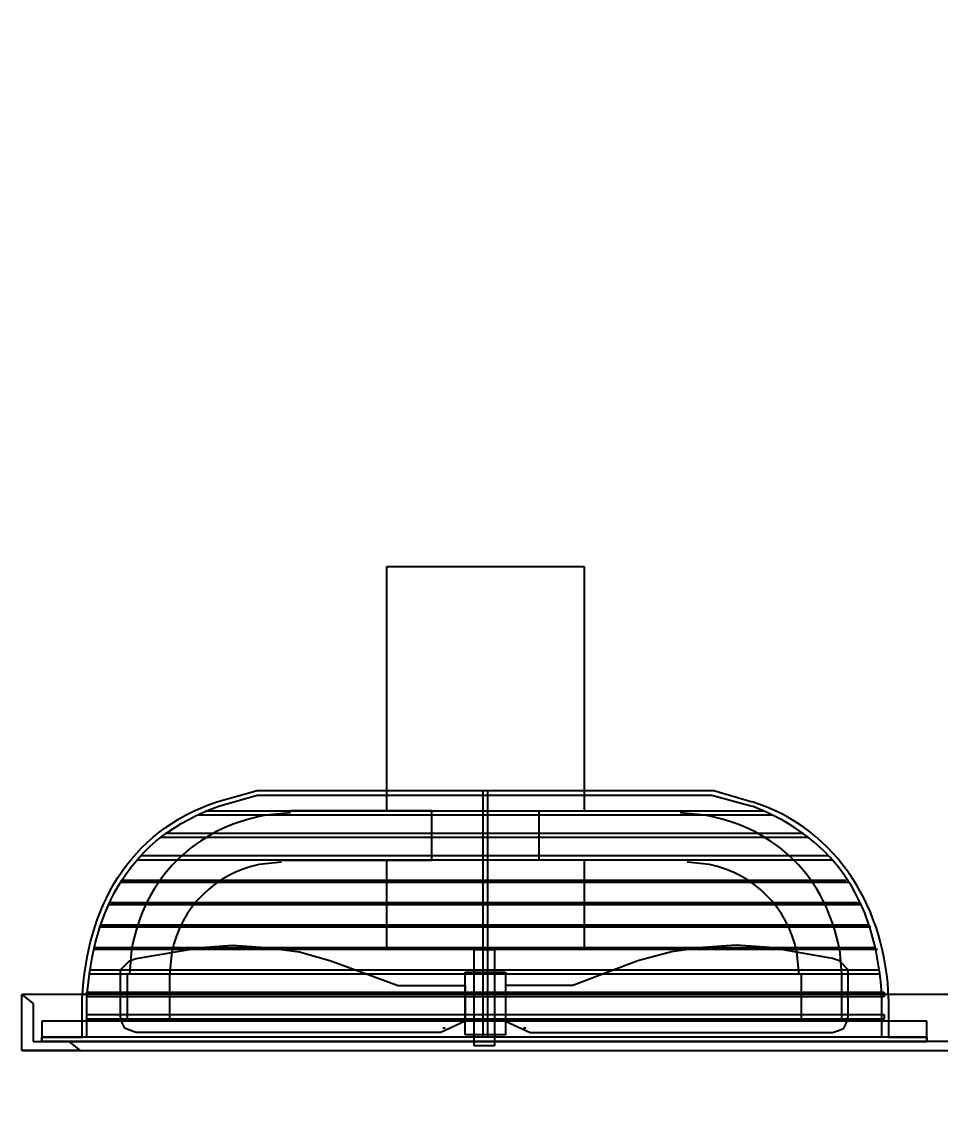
# Model space of a CAD drawing. Header units: metres. Extents: x 529751 to 530172, y 2673807 to 2674119.
# Drawn here: x 529982.437 to 529983.004, y 2673955.682 to 2673956.356 of the extents above; entities that cross this region are included whole.
import ezdxf

# ---------------------------------------------------------------- set-up
doc = ezdxf.new("R2010")
doc.units = ezdxf.units.M
doc.layers.add('IDT', color=7, linetype='Continuous')
doc.layers.add('MMS Block Numbering', color=7, linetype='Continuous')
doc.styles.add('Adani Regular', font='Adani Regular.ttf')

# ---------------------------------------------------------------- blocks, each defined once
blk = doc.blocks.new('IDT')
at = {"layer": 'IDT', "color": 0, "lineweight": 25}
for p, q in [((17.79852, 8.44173), (16.64221, 8.44173)), ((16.67125, 8.4362), (17.76948, 8.4362)), ((17.26739, 8.4362), (17.23973, 8.4362)), ((17.23973, 8.4362), (17.78607, 8.4362)), ((17.23973, 8.43343), (17.23973, 8.4362)), ((17.23973, 8.4362), (17.23973, 8.43343)), ((17.78607, 8.4362), (17.23973, 8.4362)), ((17.23973, 8.4362), (17.23973, 8.42375)), ((17.50668, 8.43896), (17.51913, 8.43896)), ((17.50668, 8.37949), (17.50668, 8.43896)), ((17.51913, 8.43896), (17.51913, 8.37949)), ((17.78607, 8.4362), (17.75841, 8.4362)), ((17.78607, 8.4362), (17.78607, 8.43343)), ((17.78607, 8.43343), (17.78607, 8.4362)), ((17.78607, 8.42375), (17.78607, 8.4362)), ((17.26324, 8.43343), (17.23973, 8.43343)), ((17.23973, 8.43343), (17.78607, 8.43343)), ((17.26324, 8.40992), (17.26324, 8.43343)), ((17.26739, 8.43343), (17.26739, 8.40992)), ((17.29367, 8.42928), (17.29091, 8.4279)), ((17.29782, 8.43066), (17.29367, 8.42928)), ((17.48455, 8.43066), (17.29782, 8.43066)), ((17.49976, 8.42375), (17.48455, 8.43066)), ((17.49976, 8.43205), (17.52466, 8.43205)), ((17.49976, 8.39332), (17.49976, 8.43205)), ((17.51083, 8.43343), (17.51083, 8.28128)), ((17.51359, 8.43343), (17.51359, 8.28128)), ((17.52466, 8.43205), (17.52466, 8.39332)), ((17.52466, 8.42375), (17.53987, 8.43066)), ((17.53987, 8.43066), (17.72798, 8.43066)), ((17.72798, 8.43066), (17.73213, 8.42928)), ((17.73213, 8.42928), (17.7349, 8.4279)), ((17.75841, 8.43343), (17.75841, 8.40992)), ((17.78607, 8.43343), (17.76118, 8.43343)), ((17.76118, 8.43343), (17.76118, 8.40992)), ((17.23973, 8.42375), (17.78607, 8.42375)), ((17.26601, 8.42237), (17.75841, 8.42237)), ((17.26601, 8.4196), (17.26601, 8.42237)), ((17.28952, 8.42513), (17.28814, 8.42098)), ((17.29091, 8.4279), (17.28952, 8.42513)), ((17.29229, 8.3947), (17.29229, 8.42375)), ((17.31719, 8.3947), (17.31719, 8.42375)), ((17.48731, 8.4279), (17.4887, 8.4279)), ((17.49976, 8.40162), (17.49976, 8.42375)), ((17.52466, 8.40162), (17.52466, 8.42375)), ((17.53711, 8.4279), (17.53849, 8.4279)), ((17.70723, 8.3947), (17.70723, 8.42375)), ((17.73351, 8.3947), (17.73351, 8.42375)), ((17.7349, 8.4279), (17.73628, 8.42513)), ((17.73628, 8.42513), (17.73766, 8.42098)), ((17.75841, 8.42237), (17.75841, 8.4196)), ((17.75841, 8.4196), (17.26601, 8.4196)), ((17.28814, 8.42098), (17.28814, 8.39609)), ((17.73766, 8.42098), (17.73766, 8.39609)), ((17.26601, 8.40853), (17.75841, 8.40853)), ((17.26601, 8.40577), (17.26601, 8.40853)), ((17.75841, 8.40577), (17.26601, 8.40577)), ((17.75841, 8.40853), (17.75841, 8.40577)), ((17.28814, 8.39609), (17.28814, 8.39194)), ((17.41816, 8.3864), (17.45827, 8.40162)), ((17.45827, 8.40162), (17.49976, 8.40162)), ((17.56615, 8.40162), (17.52466, 8.40162)), ((17.60765, 8.3864), (17.56615, 8.40162)), ((17.73766, 8.39609), (17.73766, 8.39194)), ((17.26878, 8.3947), (17.75703, 8.3947)), ((17.75703, 8.39194), (17.26878, 8.39194)), ((17.28814, 8.39194), (17.29367, 8.3864)), ((17.29367, 8.37949), (17.29229, 8.3947)), ((17.31857, 8.3947), (17.31995, 8.38087)), ((17.52466, 8.39332), (17.49976, 8.39332)), ((17.70585, 8.38087), (17.70723, 8.3947)), ((17.73075, 8.37949), (17.73213, 8.3947)), ((17.73766, 8.39194), (17.73213, 8.3864)), ((17.29367, 8.3864), (17.29782, 8.38502)), ((17.29782, 8.38502), (17.33655, 8.3781)), ((17.39741, 8.38087), (17.41816, 8.3864)), ((17.62701, 8.38087), (17.60765, 8.3864)), ((17.72798, 8.38502), (17.68787, 8.3781)), ((17.73213, 8.3864), (17.72798, 8.38502)), ((17.27016, 8.37949), (17.75426, 8.37949)), ((17.75426, 8.3781), (17.27154, 8.3781)), ((17.33655, 8.3781), (17.3573, 8.37672)), ((17.3573, 8.37672), (17.37804, 8.3781)), ((17.37804, 8.3781), (17.39741, 8.38087)), ((17.45135, 8.32416), (17.45135, 8.37949)), ((17.45135, 8.37949), (17.57307, 8.37949)), ((17.51913, 8.37949), (17.50668, 8.37949)), ((17.57307, 8.37949), (17.57307, 8.32416)), ((17.64776, 8.3781), (17.62701, 8.38087)), ((17.66851, 8.37672), (17.64776, 8.3781)), ((17.68787, 8.3781), (17.66851, 8.37672)), ((17.27431, 8.36566), (17.75011, 8.36566)), ((17.75011, 8.36427), (17.27569, 8.36427)), ((17.27984, 8.35182), (17.74458, 8.35182)), ((17.74458, 8.35044), (17.28122, 8.35044)), ((17.28814, 8.33799), (17.73766, 8.33799)), ((17.73628, 8.33661), (17.28952, 8.33661)), ((17.29782, 8.32416), (17.7266, 8.32416)), ((17.72522, 8.3214), (17.30059, 8.3214)), ((17.3739, 8.32693), (17.38773, 8.32554)), ((17.38773, 8.32416), (17.47901, 8.32416)), ((17.47901, 8.32416), (17.47901, 8.29373)), ((17.63808, 8.32416), (17.54541, 8.32416)), ((17.54541, 8.32416), (17.54541, 8.29373)), ((17.63808, 8.32554), (17.65191, 8.32693)), ((17.31304, 8.31033), (17.71277, 8.31033)), ((17.71, 8.30756), (17.3158, 8.30756)), ((17.33517, 8.2965), (17.68925, 8.2965)), ((17.37666, 8.2965), (17.39188, 8.29512)), ((17.63254, 8.29512), (17.64776, 8.2965)), ((17.6851, 8.29373), (17.3407, 8.29373)), ((17.37251, 8.28405), (17.34762, 8.29097)), ((17.37113, 8.28128), (17.34762, 8.2882)), ((17.47901, 8.29373), (17.39188, 8.29373)), ((17.45135, 8.14297), (17.45135, 8.29373)), ((17.54541, 8.29373), (17.63254, 8.29373)), ((17.57307, 8.29373), (17.57307, 8.14297)), ((17.67681, 8.29097), (17.65329, 8.28405)), ((17.67819, 8.2882), (17.65329, 8.28128)), ((17.65329, 8.28128), (17.37113, 8.28128)), ((17.65329, 8.28405), (17.37251, 8.28405)), ((17.57307, 8.14297), (17.45135, 8.14297))]:
    blk.add_line(p, q, dxfattribs=at)
at = {"layer": 'IDT', "color": 8, "lineweight": 25}
for p, q in [((17.76948, 8.4362), (17.76256, 8.44173)), ((17.76256, 8.44173), (17.79852, 8.44173)), ((17.79161, 8.4362), (17.76948, 8.4362)), ((17.79161, 8.41268), (17.79161, 8.4362)), ((17.79852, 8.44173), (17.79852, 8.40715)), ((17.79852, 8.40715), (17.79161, 8.41268)), ((16.60625, 8.40715), (17.79852, 8.40715))]:
    blk.add_line(p, q, dxfattribs=at)
at = {"layer": 'IDT', "color": 0, "lineweight": 25}
for centre, start, end in [((17.38773, 8.3947), 191.53413, 258.46587), ((17.63808, 8.3947), 281.53413, 348.46587)]:
    blk.add_arc(centre, 0.06917, start, end, dxfattribs=at)
for points in [[(17.26324, 8.40992), (17.26467, 8.3557), (17.29434, 8.30477), (17.34762, 8.2882)], [(17.26739, 8.40992), (17.27014, 8.3527), (17.29393, 8.3116), (17.34762, 8.29097)], [(17.75841, 8.40992), (17.75445, 8.35342), (17.73153, 8.31012), (17.67681, 8.29097)], [(17.76118, 8.40992), (17.75836, 8.35323), (17.73301, 8.30724), (17.67819, 8.2882)], [(17.29367, 8.37949), (17.30165, 8.33527), (17.33245, 8.30447), (17.37666, 8.2965)], [(17.64776, 8.2965), (17.69197, 8.30447), (17.72277, 8.33527), (17.73075, 8.37949)]]:
    blk.add_open_spline(points, degree=3, dxfattribs=at)

msp = doc.modelspace()

# ---------------------------------------------------------------- block references
at = {"layer": 'IDT', "color": 8, "rotation": 180}
msp.add_blockref('IDT', (530000.23528, 2673964.16297), dxfattribs=at)

# ---------------------------------------------------------------- texts
at = {"layer": 'MMS Block Numbering', "insert": (529995.86477, 2673962.77627), "char_height": 7.5, "attachment_point": 5, "style": 'Adani Regular'}
msp.add_mtext_dynamic_manual_height_columns('A16d-\\PBL-22', width=41.5353798, gutter_width=1, heights=[0], dxfattribs=at)

doc.saveas('drawing.dxf')
